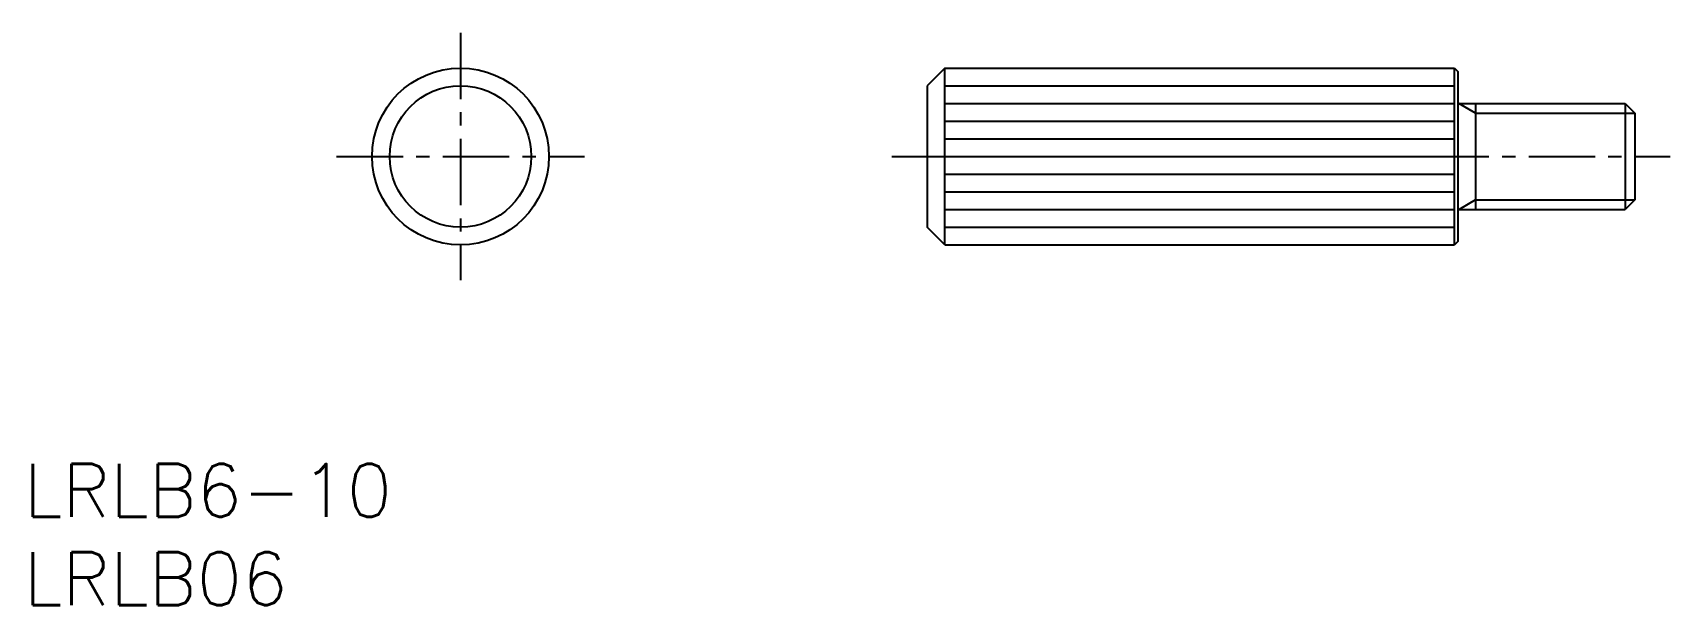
# Model space of a CAD drawing. Extents: x 11.1 to 103.7, y 12.9 to 45.3.
import ezdxf

# ---------------------------------------------------------------- set-up
doc = ezdxf.new("R2010")
doc.units = 0
doc.header["$LTSCALE"] = 3
doc.linetypes.add('CENTER', pattern=[2, 1.25, -0.25, 0.25, -0.25])
doc.layers.get('0').update_dxf_attribs({"linetype": 'CONTINUOUS'})
doc.layers.add('CENTER', color=1, linetype='CENTER')
doc.styles.get("Standard").update_dxf_attribs({"font": 'romans.shx', "bigfont": 'bigfont.shx'})

msp = doc.modelspace()

# ---------------------------------------------------------------- linework, layer by layer
at = {"color": 7, "linetype": 'CONTINUOUS'}
for p, q in [((62.665, 43.31), (61.665, 42.31)), ((62.665, 43.31), (91.465, 43.31)), ((62.665, 33.31), (62.665, 43.31)), ((91.465, 43.31), (91.665, 43.11)), ((91.465, 33.31), (91.465, 43.31)), ((91.665, 43.11), (91.665, 33.51)), ((61.665, 42.31), (61.665, 34.31)), ((91.665, 41.31), (101.123, 41.31)), ((92.665, 41.31), (92.665, 35.31)), ((101.123, 41.31), (101.123, 35.31)), ((101.123, 41.31), (101.665, 40.769)), ((101.665, 40.769), (101.665, 35.852)), ((91.665, 35.31), (101.123, 35.31)), ((101.665, 35.852), (101.123, 35.31)), ((62.665, 33.31), (61.665, 34.31)), ((91.665, 33.51), (91.465, 33.31)), ((62.665, 33.31), (91.465, 33.31))]:
    msp.add_line(p, q, dxfattribs=at)
at = {"color": 3, "linetype": 'CONTINUOUS'}
for p, q in [((62.665, 42.31), (91.465, 42.31)), ((62.665, 41.31), (91.465, 41.31)), ((92.665, 40.761), (91.714, 41.31)), ((92.665, 40.769), (101.665, 40.769)), ((62.665, 40.31), (91.465, 40.31)), ((62.665, 39.31), (91.465, 39.31)), ((62.665, 38.31), (91.465, 38.31)), ((62.665, 37.31), (91.465, 37.31)), ((62.665, 36.31), (91.465, 36.31)), ((62.665, 35.31), (91.465, 35.31)), ((92.665, 35.852), (91.727, 35.31)), ((92.665, 35.852), (101.665, 35.852)), ((62.665, 34.31), (91.465, 34.31))]:
    msp.add_line(p, q, dxfattribs=at)
at = {"color": 7, "linetype": 'CONTINUOUS'}
for radius in [5, 4]:
    msp.add_circle((35.287, 38.31), radius, dxfattribs=at)
at = {"layer": 'CENTER', "color": 1, "linetype": 'CENTER'}
for p, q in [((35.287, 45.31), (35.287, 31.31)), ((28.287, 38.31), (42.287, 38.31)), ((59.665, 38.31), (103.665, 38.31))]:
    msp.add_line(p, q, dxfattribs=at)

# ---------------------------------------------------------------- texts
for s, p in [('LRLB6-10', (10.595, 17.923)), ('LRLB06', (10.595, 12.923))]:
    msp.add_text(s, height=3).set_placement(p)

doc.saveas('drawing.dxf')
